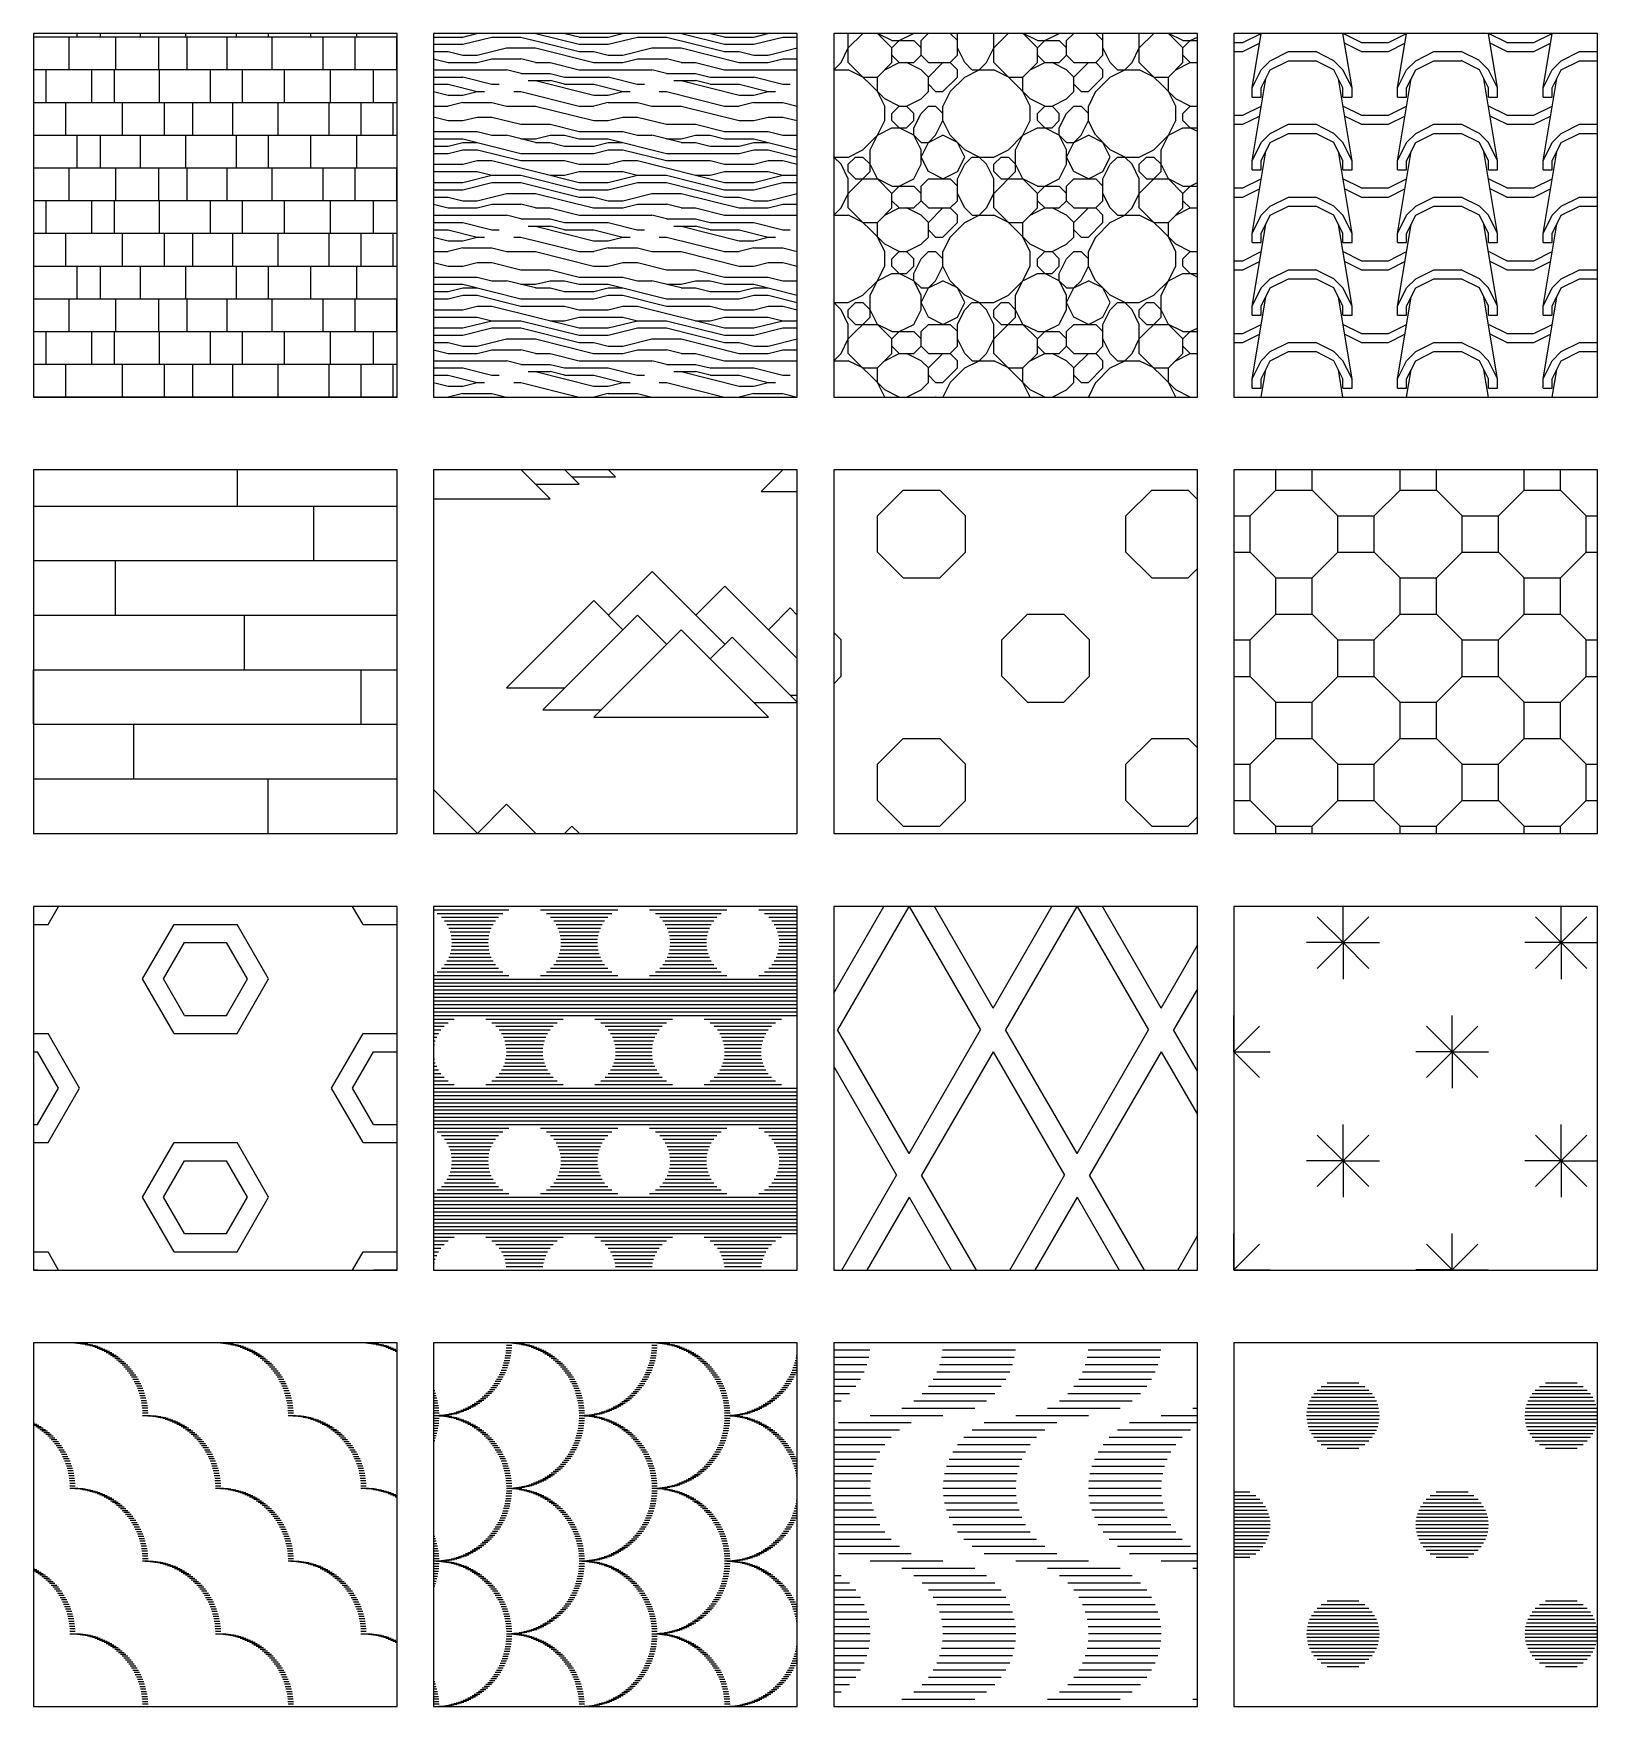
# Model space of a CAD drawing. Extents: x 0 to 176, y 0 to 59.
# Drawn here: x 154 to 175.5, y 0 to 23 of the extents above; entities that cross this region are included whole.
import ezdxf

# ---------------------------------------------------------------- set-up
doc = ezdxf.new("R2010")
doc.units = 0
doc.header["$MEASUREMENT"] = 0
doc.layers.get('0').update_dxf_attribs({"linetype": 'CONTINUOUS'})

msp = doc.modelspace()

# ---------------------------------------------------------------- hatches: boundary and pattern name
h = msp.add_hatch()
h.set_pattern_fill('LAM', color=256, scale=0.1, style=0, pattern_type=2)
h.set_pattern_definition([(0, (104.5, 36), (0, 0.45), []), (90, (104.5, 36), (-4.5, 3e-16), [0.45, -1.35]), (90, (104.94, 36), (-4.5, 3e-16), [0.45, -1.35]), (90, (105.72, 36), (-4.5, 3e-16), [0.45, -1.35]), (90, (106.3, 36), (-4.5, 3e-16), [0.45, -1.35]), (90, (106.69, 36), (-4.5, 3e-16), [0.45, -1.35]), (90, (107.24, 36), (-4.5, 3e-16), [0.45, -1.35]), (90, (107.86, 36), (-4.5, 3e-16), [0.45, -1.35]), (90, (108.56, 36), (-4.5, 3e-16), [0.45, -1.35]), (90, (105.3, 36.45), (-4.5, 3e-16), [0.45, -1.35]), (90, (105.61, 36.45), (-4.5, 3e-16), [0.45, -1.35]), (90, (106.23, 36.45), (-4.5, 3e-16), [0.45, -1.35]), (90, (106.93, 36.45), (-4.5, 3e-16), [0.45, -1.35]), (90, (107.37, 36.45), (-4.5, 3e-16), [0.45, -1.35]), (90, (107.95, 36.45), (-4.5, 3e-16), [0.45, -1.35]), (90, (108.58, 36.45), (-4.5, 3e-16), [0.45, -1.35]), (90, (109.17, 36.45), (-4.5, 3e-16), [0.45, -1.35]), (90, (105.63, 36.9), (-4.5, 3e-16), [0.45, -1.35]), (90, (106.22, 36.9), (-4.5, 3e-16), [0.45, -1.35]), (90, (106.61, 36.9), (-4.5, 3e-16), [0.45, -1.35]), (90, (107.16, 36.9), (-4.5, 3e-16), [0.45, -1.35]), (90, (107.78, 36.9), (-4.5, 3e-16), [0.45, -1.35]), (90, (108.48, 36.9), (-4.5, 3e-16), [0.45, -1.35]), (90, (108.92, 36.9), (-4.5, 3e-16), [0.45, -1.35]), (90, (109.49, 36.9), (-4.5, 3e-16), [0.45, -1.35]), (90, (106.59, 37.35), (-4.5, 3e-16), [0.45, -1.35]), (90, (107.29, 37.35), (-4.5, 3e-16), [0.45, -1.35]), (90, (107.73, 37.35), (-4.5, 3e-16), [0.45, -1.35]), (90, (108.31, 37.35), (-4.5, 3e-16), [0.45, -1.35]), (90, (108.94, 37.35), (-4.5, 3e-16), [0.45, -1.35]), (90, (109.6, 37.35), (-4.5, 3e-16), [0.45, -1.35]), (90, (109.92, 37.35), (-4.5, 3e-16), [0.45, -1.35]), (90, (110.47, 37.35), (-4.5, 3e-16), [0.45, -1.35])])
h.paths.add_polyline_path([(159, 23), (154, 23), (154, 18), (159, 18)])
h = msp.add_hatch()
h.set_pattern_fill('MADEIRA', color=256, scale=2, style=0, pattern_type=2)
h.set_pattern_definition([(0, (104.5, 36), (0, 2), [0.4, -0.6, 0.2, -0.8]), (0, (105.9, 36.05), (0, 2), [0.4, -1.6]), (0, (105.7, 36.15), (0, 2), [0.2, -1.8]), (0, (104.6, 36.2), (0, 2), [0.1, -1.4, 0.1, -0.4]), (0, (105.3, 36.3), (0, 2), [0.4, -0.6, 0.1, -0.9]), (0, (104.8, 36.35), (0, 2), [0.3, -1.7]), (0, (105.3, 36.4), (0, 2), [0.6, -1.4]), (0, (104.7, 36.45), (0, 2), [0.4, -1.6]), (0, (105.5, 36.5), (0, 2), [1, -1]), (0, (104.9, 36.6), (0, 2), [0.2, -0.6, 0.4, -0.8]), (0, (106.3, 36.65), (0, 2), [0.4, -1.6]), (0, (105.9, 36.7), (0, 2), [0.2, -1.8]), (0, (105.5, 36.75), (0, 2), [0.2, -1.8]), (0, (104.5, 36.8), (0, 2), [0.4, -1.6]), (0, (105.5, 36.85), (0, 2), [0.4, -1.6]), (0, (105.5, 36.95), (0, 2), [0.4, -0.4, 0.4, -0.8]), (0, (105.1, 37.05), (0, 2), [0.2, -1, 0.4, -0.4]), (0, (105.5, 37.1), (0, 2), [0.6, -1.4]), (0, (105.5, 37.2), (0, 2), [0.4, -1.6]), (0, (104.7, 37.25), (0, 2), [0.6, -0.8, 0.2, -0.4]), (0, (104.7, 37.35), (0, 2), [1, -1]), (0, (105.9, 37.4), (0, 2), [0.2, -1.8]), (0, (105.3, 37.45), (0, 2), [0.4, -1.6]), (0, (104.9, 37.5), (0, 2), [0.2, -0.8, 0.2, -0.8]), (0, (104.7, 37.55), (0, 2), [0.2, -0.6, 0.4, -0.8]), (0, (105.1, 37.6), (0, 2), [0.2, -1, 0.2, -0.6]), (0, (105.5, 37.65), (0, 2), [0.6, -1.4]), (0, (104.7, 37.75), (0, 2), [0.4, -1.6]), (0, (105.7, 37.8), (0, 2), [0.2, -1.8]), (0, (106.1, 37.85), (0, 2), [0.2, -1.8]), (14.0362, (105.9, 36.15), (2, -7e-11), [0.206, -8.04021]), (14.0362, (106.1, 36.6), (2, -7e-11), [0.206, -8.04021]), (14.0362, (105.9, 37.8), (2, -7e-11), [0.206, -8.04021]), (14.0362, (105.3, 37.05), (2, -7e-11), [0.206, -8.04021]), (14.0362, (105.7, 37.35), (2, -7e-11), [0.206, -8.04021]), (14.0362, (105.9, 37.2), (2, -7e-11), [0.206, -8.04021]), (14.0362, (104.9, 37.55), (2, -7e-11), [0.206, -8.04021]), (14.0362, (105.7, 37.45), (2, -7e-11), [0.206, -8.04021]), (14.0362, (106.1, 36.7), (2, -7e-11), [0.412, -7.83421]), (14.0362, (105.9, 36.85), (2, -7e-11), [0.412, -7.83421]), (14.0362, (105.9, 36.95), (2, -7e-11), [0.412, -7.83421]), (165.9638, (105.3, 36.3), (-2, -7e-11), [0.206, -0.412, 0.206, -7.42221]), (165.9638, (104.9, 36.6), (-2, -7e-11), [0.206, -8.04021]), (165.9638, (104.9, 37.5), (-2, -7e-11), [0.412, -7.83421]), (194.0362, (105.9, 36.05), (-2, 7e-11), [0.206, -8.04021]), (345.9638, (106.3, 36.05), (2, 7e-11), [0.206, -8.04021]), (345.9638, (105.7, 36.75), (2, 7e-11), [0.206, -8.04021]), (345.9638, (106.1, 37.1), (2, 7e-11), [0.206, -8.04021]), (345.9638, (105.3, 37.25), (2, 7e-11), [0.206, -8.04021]), (345.9638, (105.1, 37.5), (2, 7e-11), [0.206, -8.04021]), (345.9638, (105.3, 37.6), (2, 7e-11), [0.206, -8.04021]), (345.9638, (105.3, 37.25), (2, 7e-11), [0.206, -8.04021]), (345.9638, (105.9, 37.55), (2, 7e-11), [0.824, -7.42221]), (345.9638, (104.7, 36.2), (2, 7e-11), [0.824, -7.42221]), (345.9638, (104.9, 36.35), (2, 7e-11), [0.824, -7.42221]), (345.9638, (105.1, 36.45), (2, 7e-11), [0.206, -0.412, 0.412, -7.21621]), (345.9638, (105.1, 36.6), (2, 7e-11), [0.412, -0.412, 0.412, -7.01021]), (345.9638, (104.9, 36.8), (2, 7e-11), [0.824, -7.42221]), (345.9638, (104.7, 36.95), (2, 7e-11), [0.824, -7.42221]), (345.9638, (104.7, 37.05), (2, 7e-11), [0.824, -7.42221]), (345.9638, (106.1, 37.65), (2, 7e-11), [0.206, -8.04021]), (345.9638, (106.3, 37.85), (2, 4e-07), [0.412, -7.83421]), (345.9638, (105.1, 37.75), (2, 4e-07), [0.412, -7.83421]), (345.9638, (104.9, 36), (2, 3e-08), [0.824, -7.42221]), (345.9638, (106.1, 37.4), (2, 3e-08), [0.618, -7.62821]), (345.9638, (106.3, 37.25), (2, 3e-08), [1.236, -7.01021])])
h.paths.add_polyline_path([(164.5, 23), (159.5, 23), (159.5, 18), (164.5, 18)])
h = msp.add_hatch()
h.set_pattern_fill('PDCIRC', color=256, scale=2, style=0, pattern_type=2)
h.set_pattern_definition([(0, (105.9, 36), (0, 2), [0.1, -0.3, 0.1, -1.5]), (0, (106.4, 36.2), (0, 2), [0.1, -1.9]), (0, (105.4, 36.4), (0, 2), [0.2, -1.8]), (0, (104.9, 36.5), (0, 2), [0.3, -1.7]), (0, (105.9, 36.6), (0, 2), [0.2, -0.2, 0.3, -1.3]), (0, (105.8, 36.9), (0, 2), [0.3, -1.7]), (0, (105.3, 37), (0, 2), [0.3, -0.7, 0.3, -0.7]), (0, (104.9, 37.3), (0, 2), [0.3, -0.1, 0.1, -1.5]), (0, (106.2, 37.5), (0, 2), [0.1, -1.9]), (0, (105.8, 37.7), (0, 2), [0.2, -1.8]), (90, (104.5, 37.8), (-2, 1e-16), [0.2, -1.8]), (90, (104.7, 36.4), (-2, 1e-16), [0.1, -0.2, 0.3, -1.4]), (90, (105.2, 36.6), (-2, 1e-16), [0.4, -0.1, 0.1, -1.4]), (90, (105.5, 37.1), (-2, 1e-16), [0.3, -1.7]), (90, (105.6, 36.2), (-2, 1e-16), [0.2, -1.8]), (90, (105.7, 37.8), (-2, 1e-16), [0.2, -1.8]), (90, (105.8, 36.6), (-2, 1e-16), [0.2, -1, 0.1, -0.7]), (90, (106.1, 37.6), (-2, 1e-16), [0.1, -0.1, 0.1, -1.7]), (90, (106.2, 36.7), (-2, 1e-16), [0.2, -0.3, 0.2, -1.3]), (90, (106.3, 36.2), (-2, 1e-16), [0.2, -1.8]), (45, (104.6, 36.2), (2e-16, 2), [0.282842, -0.565685, 0.424264, -1.555636]), (45, (104.5, 36.2), (2e-16, 2), [0.28284, -2.545584]), (45, (105.6, 36.4), (2e-16, 2), [0.28284, -2.545584]), (45, (105.4, 37.4), (2e-16, 2), [0.28284, -2.545584]), (45, (106.3, 36.4), (2e-16, 2), [0.28284, -2.545584]), (45, (104.6, 36.6), (2e-16, 2), [0.14142, -2.687006]), (45, (104.8, 37.2), (2e-16, 2), [0.14142, -2.687006]), (45, (105, 36.5), (2e-16, 2), [0.14142, -2.687006]), (45, (105.2, 37.2), (2e-16, 2), [0.14142, -2.687006]), (45, (105.8, 36.8), (2e-16, 2), [0.14142, -2.687006]), (45, (105.8, 37.9), (2e-16, 2), [0.14142, -2.687006]), (45, (106, 37.7), (2e-16, 2), [0.14142, -2.687006]), (45, (106.1, 36.6), (2e-16, 2), [0.14142, -2.687006]), (45, (106.2, 36.1), (2e-16, 2), [0.14142, -2.687006]), (45, (106.2, 36.9), (2e-16, 2), [0.14142, -2.687006]), (45, (106.2, 37.9), (2e-16, 2), [0.14142, -2.687006]), (45, (106.3, 37.5), (2e-16, 2), [0.14142, -2.687006]), (135, (105.9, 37.7), (-2, 2e-16), [0.14142, -2.687006]), (135, (106.1, 37.9), (-2, 2e-16), [0.14142, -2.687006]), (135, (106.2, 37.5), (-2, 2e-16), [0.14142, -2.687006]), (135, (106.5, 37.9), (-2, 2e-16), [0.14142, -2.687006]), (135, (105.5, 37.2), (-2, 2e-16), [0.14142, -2.687006]), (135, (105.3, 37), (-2, 2e-16), [0.14142, -2.687006]), (135, (104.7, 36.5), (-2, 2e-16), [0.14142, -2.687006]), (135, (104.9, 36.5), (-2, 2e-16), [0.14142, -2.687006]), (135, (105.1, 37.2), (-2, 2e-16), [0.14142, -2.687006]), (135, (104.7, 36.9), (-2, 2e-16), [0.14142, -2.687006]), (135, (105.9, 36.6), (-2, 2e-16), [0.14142, -2.687006]), (135, (106.2, 36.8), (-2, 2e-16), [0.14142, -2.687006]), (135, (106.3, 36.4), (-2, 2e-16), [0.14142, -2.687006]), (135, (106.3, 36.6), (-2, 2e-16), [0.14142, -2.687006]), (135, (106.4, 36.2), (-2, 2e-16), [0.14142, -2.687006]), (135, (104.8, 37.4), (-2, 2e-16), [0.28284, -2.545584]), (135, (105.8, 36.8), (-2, 2e-16), [0.28284, -2.545584]), (135, (105.7, 36.1), (-2, 2e-16), [0.707107, -2.12132]), (26.565, (104.5, 37), (2, 8e-10), [0.2236, -4.248536]), (26.565, (104.8, 36.4), (2, 8e-10), [0.2236, -4.248536]), (26.565, (105.2, 37.3), (2, 8e-10), [0.2236, -4.248536]), (26.565, (106, 36), (2, 8e-10), [0.2236, -4.248536]), (26.565, (105.7, 36.5), (2, 8e-10), [0.2236, -4.248536]), (26.565, (105.9, 36.9), (2, 8e-10), [0.2236, -4.248536]), (26.565, (105.6, 37.6), (2, 8e-10), [0.2236, -4.248536]), (26.565, (106.3, 37.5), (2, 8e-10), [0.2236, -4.248536]), (63.435, (104.7, 37), (8e-10, 2), [0.2236, -4.248536]), (63.435, (104.7, 37.1), (8e-10, 2), [0.2236, -4.248536]), (63.435, (105.5, 37.4), (8e-10, 2), [0.4472, -4.024936]), (63.435, (106.2, 37.3), (8e-10, 2), [0.2236, -4.248536]), (63.435, (106.1, 37), (8e-10, 2), [0.2236, -4.248536]), (63.435, (105.1, 36.6), (8e-10, 2), [0.2236, -4.248536]), (63.435, (106.1, 37.7), (8e-10, 2), [0.2236, -4.248536]), (63.435, (106.4, 37.6), (8e-10, 2), [0.2236, -4.248536]), (116.565, (104.6, 37.6), (-8e-10, 2), [0.2236, -4.248536]), (116.565, (105.7, 36), (-8e-10, 2), [0.2236, -4.248536]), (116.565, (104.8, 37.3), (-8e-10, 2), [0.2236, -4.248536]), (116.565, (106.3, 37.1), (-8e-10, 2), [0.2236, -4.248536]), (116.565, (105.6, 37), (-8e-10, 2), [0.2236, -4.248536]), (116.565, (106.2, 37.4), (-8e-10, 2), [0.2236, -4.248536]), (116.565, (105.2, 37), (-8e-10, 2), [0.2236, -4.248536]), (116.565, (104.8, 36.6), (-8e-10, 2), [0.2236, -4.248536]), (153.435, (104.7, 37.5), (-2, 8e-10), [0.2236, -4.248536]), (153.435, (105.4, 36.4), (-2, 8e-10), [0.2236, -4.248536]), (153.435, (105, 37.3), (-2, 8e-10), [0.2236, -4.248536]), (153.435, (106.2, 36.5), (-2, 8e-10), [0.2236, -4.248536]), (153.435, (105.9, 36), (-2, 8e-10), [0.2236, -4.248536]), (153.435, (106.1, 37.6), (-2, 8e-10), [0.2236, -4.248536]), (153.435, (105.8, 36.9), (-2, 8e-10), [0.2236, -4.248536]), (153.435, (104.7, 37.5), (-2, 8e-10), [0.2236, -4.248536]), (153.435, (106.5, 37), (-2, 8e-10), [0.2236, -4.248536]), (243.435, (104.6, 36.2), (-8e-10, -2), [0.2236, -4.248536])])
h.paths.add_polyline_path([(170, 23), (165, 23), (165, 18), (170, 18)])
h = msp.add_hatch()
h.set_pattern_fill('SPANISH1', color=256, style=0, pattern_type=2)
h.set_pattern_definition([(0, (104.75, 36.125), (2, 1), [0.125, -1.125, 0.125, -0.625]), (0, (105.25, 36.625), (2, 1), [0.375, -1.625]), (0, (105.25, 36.75), (2, 1), [0.375, -0.625, 0.375, -0.625]), (0, (106.25, 36.875), (2, 1), [0.375, -1.625]), (90, (104.75, 36.125), (-2, 1), [0.125, -0.875]), (90, (104.875, 36.125), (-2, 1), [0.125, -0.875]), (90, (106, 36.125), (-2, 1), [0.125, -0.875]), (90, (106.125, 36.125), (-2, 1), [0.125, -0.875]), (45, (104.875, 36.5), (1e-16, 1), [0.176777, -2.65165]), (135, (106, 36.5), (1e-16, 1), [0.176777, -2.65165]), (26.565, (105, 36.5), (-5e-11, 1), [0.279508, -1.95656]), (26.565, (105, 36.625), (-5e-11, 1), [0.279508, -1.95656]), (26.565, (104.625, 36.75), (-5e-11, 1), [0.2541, -1.981968]), (26.565, (104.625, 36.875), (-5e-11, 1), [0.279508, -1.95656]), (63.43495, (104.75, 36.25), (5e-11, 1), [0.279508, -4.192627]), (63.43495, (104.875, 36.25), (5e-11, 1), [0.279508, -4.192627]), (116.56505, (106, 36.25), (-5e-11, 1), [0.279508, -4.192627]), (116.56505, (106.125, 36.25), (-5e-11, 1), [0.279508, -4.192627]), (153.435, (105.875, 36.5), (5e-11, 1), [0.279508, -1.95656]), (153.435, (105.875, 36.625), (5e-11, 1), [0.279508, -1.95656]), (153.435, (106.25, 36.75), (5e-11, 1), [0.2541, -1.981968]), (153.435, (106.25, 36.875), (5e-11, 1), [0.279508, -1.95656]), (80.53768, (104.75, 36.25), (-4e-13, 1), [1.140518, -11.025007]), (99.46232, (106.125, 36.25), (4e-13, 1), [1.140518, -11.025007])])
h.paths.add_polyline_path([(175.5, 23), (170.5, 23), (170.5, 18), (175.5, 18)])
h = msp.add_hatch()
h.set_pattern_fill('CS60', color=256, scale=0.005, style=0, pattern_type=2)
h.set_pattern_definition([(0, (104.5, 36), (0, 0.75), []), (90, (104.5, 36), (-4.5, 3e-16), [0.75, -6.75]), (90, (107.4, 36.75), (-4.5, 3e-16), [0.75, -6.75]), (90, (105.625, 37.5), (-4.5, 3e-16), [0.75, -6.75]), (90, (108.35, 38.25), (-4.5, 3e-16), [0.75, -6.75]), (90, (107.3, 39), (-4.5, 3e-16), [0.75, -6.75]), (90, (106.275, 39.75), (-4.5, 3e-16), [0.75, -6.75]), (90, (108.025, 40.5), (-4.5, 3e-16), [0.75, -6.75]), (90, (108.925, 41.25), (-4.5, 3e-16), [0.75, -6.75]), (90, (107.725, 42), (-4.5, 3e-16), [0.75, -6.75]), (90, (105.875, 42.75), (-4.5, 3e-16), [0.75, -6.75])])
h.paths.add_polyline_path([(159, 17), (154, 17), (154, 12), (159, 12)])
h = msp.add_hatch()
h.set_pattern_fill('CS61', color=256, scale=0.1, style=0, pattern_type=2)
h.set_pattern_definition([(0, (109.5, 47), (3, 3), [0.8, -3.6, 0.6, -1]), (0, (110, 46.7), (3, 3), [0.8, -5.2]), (0, (110.7, 46.6), (3, 3), [2.4, -3.6]), (0, (112.9, 46.8), (3, 3), [0.6, -5.4]), (0, (113.4, 46.9), (3, 3), [0.6, -5.4]), (45, (109.5, 47), (-3, 3), [1.69706, -2.54558]), (45, (110, 46.7), (-3, 3), [1.83848, -2.40416]), (45, (110.7, 46.6), (-3, 3), [1.69706, -2.54558]), (45, (110.9, 48), (-3, 3), [0.84853, -3.3941]), (45, (112.3, 47.4), (-3, 3), [0.42426, -3.81838]), (45, (112.1, 48), (-3, 3), [0.56569, -3.67696]), (45, (113.1, 47.8), (-3, 3), [0.42426, -3.81838]), (135, (114.5, 47), (-3, -3), [1.55563, -2.687]), (135, (114, 46.9), (-3, -3), [2.12132, -2.12132]), (135, (113.5, 46.8), (-3, -3), [1.2728, -2.96985]), (135, (112.5, 47.6), (-3, -3), [1.41421, -2.82843]), (135, (113.1, 46.6), (-3, -3), [1.69706, -2.54558]), (135, (111.7, 47.6), (-3, -3), [0.56569, -3.67696]), (135, (111.1, 47.8), (-3, -3), [0.56569, -3.67696])])
h.paths.add_polyline_path([(164.5, 17), (159.5, 17), (159.5, 12), (164.5, 12)])
h = msp.add_hatch()
h.set_pattern_fill('CS62', color=256, scale=0.05, style=0, pattern_type=2)
h.set_pattern_definition([(0, (104.5, 36), (-1.707107, 1.707107), [0.5, -2.91421]), (0, (104.5, 37.2071), (-1.707107, 1.707107), [0.5, -2.91421]), (45, (104.1464, 36.8536), (-0.853553, 0.853553), [0.5, -1.914214]), (90, (104.1464, 36.3536), (-1.707107, -1.707107), [0.5, -2.91421]), (90, (105.3536, 36.3536), (-1.707107, -1.707107), [0.5, -2.91421]), (135, (104.5, 36), (-0.853553, -0.853553), [0.5, -1.914214])])
h.paths.add_polyline_path([(170, 17), (165, 17), (165, 12), (170, 12)])
h = msp.add_hatch()
h.set_pattern_fill('CS63', color=256, scale=0.05, style=0, pattern_type=2)
h.set_pattern_definition([(0, (104.5, 36), (-0.853553, 0.853553), [0.5, -1.207107]), (0, (104.5, 37.2071), (-0.853553, 0.853553), [0.5, -1.207107]), (45, (104.1464, 36.8536), (-0.853553, 0.853553), [0.5, -0.707107]), (90, (104.14645, 36.35355), (-0.853553, -0.853553), [0.5, -1.207107]), (90, (105.35355, 36.35355), (-0.853553, -0.853553), [0.5, -1.207107]), (135, (104.5, 36), (-0.853553, -0.853553), [0.5, -0.707107])])
h.paths.add_polyline_path([(175.5, 17), (170.5, 17), (170.5, 12), (175.5, 12)])
h = msp.add_hatch()
h.set_pattern_fill('CS51', color=256, scale=0.05, style=0, pattern_type=2)
h.set_pattern_definition([(0, (106.567, 37.75), (0, 1.5), [0.866025, -1.73205]), (60, (107.433, 37.75), (-1.299038, 0.75), [0.866025, -1.73205]), (120, (107.866, 38.5), (-1.299038, -0.75), [0.866025, -1.73205]), (0, (106.7113, 38), (2.598, 1.5), [0.57735, -4.6188]), (60, (107.2887, 38), (-6e-09, 3), [0.57735, -4.6188]), (120, (107.5774, 38.5), (-2.598076, 1.5), [0.57735, -4.6188]), (0, (106.7113, 39), (2.598076, 1.5), [0.57735, -4.6188]), (60, (106.4226, 38.5), (-6e-09, 3), [0.57735, -4.6188]), (120, (106.7113, 38), (-2.598076, 1.5), [0.57735, -4.6188])])
h.paths.add_polyline_path([(159, 11), (154, 11), (154, 6), (159, 6)])
h = msp.add_hatch()
h.set_pattern_fill('CS52', color=256, scale=0.05, style=0, pattern_type=2)
h.set_pattern_definition([(0, (105, 36), (0.75, 1.5), [0.5, -1]), (0, (104.9975, 36.05), (0.75, 1.5), [0.5051, -0.9949]), (0, (104.9899, 36.1), (0.75, 1.5), [0.5203, -0.9797]), (0, (104.977, 36.15), (0.75, 1.5), [0.5461, -0.9539]), (0, (104.9583, 36.2), (0.75, 1.5), [0.5835, -0.9165]), (0, (104.933, 36.25), (0.75, 1.5), [0.634, -0.866]), (0, (104.9, 36.3), (0.75, 1.5), [0.7, -0.8]), (0, (104.857, 36.35), (0.75, 1.5), [0.7859, -0.7141]), (0, (104.8, 36.4), (0.75, 1.5), [0.9, -0.6]), (0, (104.7179, 36.45), (0.75, 1.5), [1.0642, -0.4358]), (0, (104.5, 36.5), (0, 1.5), []), (0, (104.5, 36.55), (0, 1.5), []), (0, (104.5, 36.6), (0, 1.5), []), (0, (104.5, 36.65), (0, 1.5), []), (0, (104.5, 36.7), (0, 1.5), []), (0, (104.5, 36.75), (0, 1.5), []), (0, (104.5, 36.8), (0, 1.5), []), (0, (104.5, 36.85), (0, 1.5), []), (0, (104.5, 36.9), (0, 1.5), []), (0, (104.5, 36.95), (0, 1.5), []), (0, (104.5, 37), (0, 1.5), []), (0, (104.9975, 35.95), (0.75, 1.5), [0.5051, -0.9949]), (0, (104.9899, 35.9), (0.75, 1.5), [0.5203, -0.9797]), (0, (104.977, 35.85), (0.75, 1.5), [0.5461, -0.9539]), (0, (104.9583, 35.8), (0.75, 1.5), [0.5835, -0.9165]), (0, (104.933, 35.75), (0.75, 1.5), [0.634, -0.866]), (0, (104.9, 35.7), (0.75, 1.5), [0.7, -0.8]), (0, (104.857, 35.65), (0.75, 1.5), [0.7859, -0.7141]), (0, (104.8, 35.6), (0.75, 1.5), [0.9, -0.6]), (0, (104.7179, 35.55), (0.75, 1.5), [1.0642, -0.4358])])
h.paths.add_polyline_path([(164.5, 11), (159.5, 11), (159.5, 6), (164.5, 6)])
h = msp.add_hatch()
h.set_pattern_fill('CS53', color=256, scale=0.1, style=0, pattern_type=2)
h.set_pattern_definition([(60, (122.1547, 43.6), (-8e-09, 4), [1.96299, -0.34641]), (120, (122.1547, 43.6), (-3.4641, 2), [1.96299, -0.34641]), (240, (122.1547, 47), (8e-09, -4), [1.96299, -0.34641]), (300, (122.1547, 47), (3.4641, -2), [1.96299, -0.34641])])
h.paths.add_polyline_path([(170, 11), (165, 11), (165, 6), (170, 6)])
h = msp.add_hatch()
h.set_pattern_fill('CS54', color=256, scale=0.05, style=0, pattern_type=2)
h.set_pattern_definition([(0, (104.5, 36), (1.5, 1.5), [0.5, -2.5]), (45, (104.5, 36), (-1.5, 1.5), [0.5, -1.62132]), (90, (104.5, 36), (-1.5, 1.5), [0.5, -2.5]), (180, (104.5, 36), (-1.5, -1.5), [0.5, -2.5]), (270, (104.5, 36), (1.5, -1.5), [0.5, -2.5]), (135, (104.5, 36), (-1.5, -1.5), [0.5, -1.62132]), (225, (104.5, 36), (1.5, -1.5), [0.5, -1.62132]), (315, (104.5, 36), (1.5, 1.5), [0.5, -1.62132])])
h.paths.add_polyline_path([(175.5, 11), (170.5, 11), (170.5, 6), (175.5, 6)])
h = msp.add_hatch()
h.set_pattern_fill('CS42', color=256, scale=0.1, style=0, pattern_type=2)
h.set_pattern_definition([(0, (104.5, 37), (1, 1), [0.075, -1.925]), (0, (104.5349, 36.9994), (1, 1), [0.075, -1.925]), (0, (104.5698, 36.9976), (1, 1), [0.075, -1.925]), (0, (104.6045, 36.9945), (1, 1), [0.075, -1.925]), (0, (104.6392, 36.9903), (1, 1), [0.075, -1.925]), (0, (104.6736, 36.9848), (1, 1), [0.075, -1.925]), (0, (104.7079, 36.9781), (1, 1), [0.075, -1.925]), (0, (104.7419, 36.9703), (1, 1), [0.075, -1.925]), (0, (104.7756, 36.9613), (1, 1), [0.075, -1.925]), (0, (104.809, 36.9511), (1, 1), [0.075, -1.925]), (0, (104.842, 36.9397), (1, 1), [0.075, -1.925]), (0, (104.8746, 36.9272), (1, 1), [0.075, -1.925]), (0, (104.9067, 36.9135), (1, 1), [0.075, -1.925]), (0, (104.9384, 36.8988), (1, 1), [0.075, -1.925]), (0, (104.9695, 36.8829), (1, 1), [0.075, -1.925]), (0, (105, 36.866), (1, 1), [0.075, -1.925]), (0, (105.0299, 36.848), (1, 1), [0.075, -1.925]), (0, (105.0592, 36.829), (1, 1), [0.075, -1.925]), (0, (105.0878, 36.809), (1, 1), [0.075, -1.925]), (0, (105.1157, 36.788), (1, 1), [0.075, -1.925]), (0, (105.1428, 36.766), (1, 1), [0.075, -1.925]), (0, (105.1691, 36.7431), (1, 1), [0.075, -1.925]), (0, (105.1947, 36.7193), (1, 1), [0.075, -1.925]), (0, (105.2193, 36.6947), (1, 1), [0.075, -1.925]), (0, (105.2431, 36.6691), (1, 1), [0.075, -1.925]), (0, (105.266, 36.6428), (1, 1), [0.075, -1.925]), (0, (105.288, 36.6157), (1, 1), [0.075, -1.925]), (0, (105.309, 36.5878), (1, 1), [0.075, -1.925]), (0, (105.329, 36.5592), (1, 1), [0.075, -1.925]), (0, (105.348, 36.5299), (1, 1), [0.075, -1.925]), (0, (105.366, 36.5), (1, 1), [0.075, -1.925]), (0, (105.3829, 36.4695), (1, 1), [0.075, -1.925]), (0, (105.3988, 36.4384), (1, 1), [0.075, -1.925]), (0, (105.4135, 36.4067), (1, 1), [0.075, -1.925]), (0, (105.4272, 36.3746), (1, 1), [0.075, -1.925]), (0, (105.4397, 36.342), (1, 1), [0.075, -1.925]), (0, (105.4511, 36.309), (1, 1), [0.075, -1.925]), (0, (105.4613, 36.2756), (1, 1), [0.075, -1.925]), (0, (105.4703, 36.2419), (1, 1), [0.075, -1.925]), (0, (105.4781, 36.2079), (1, 1), [0.075, -1.925]), (0, (105.4848, 36.1736), (1, 1), [0.075, -1.925]), (0, (105.4903, 36.1392), (1, 1), [0.075, -1.925]), (0, (105.4945, 36.1045), (1, 1), [0.075, -1.925]), (0, (105.4976, 36.0698), (1, 1), [0.075, -1.925]), (0, (105.4994, 36.0349), (1, 1), [0.075, -1.925]), (0, (105.5, 36), (1, 1), [0.075, -1.925])])
h.paths.add_polyline_path([(159, 5), (154, 5), (154, 0), (159, 0)])
h = msp.add_hatch()
h.set_pattern_fill('CS43', color=256, scale=0.1, style=0, pattern_type=2)
h.set_pattern_definition([(0, (104.5, 37), (1, 1), [0.075, -1.925]), (0, (104.5349, 36.9994), (1, 1), [0.075, -1.925]), (0, (104.5698, 36.9976), (1, 1), [0.075, -1.925]), (0, (104.6045, 36.9945), (1, 1), [0.075, -1.925]), (0, (104.6392, 36.9903), (1, 1), [0.075, -1.925]), (0, (104.6736, 36.9848), (1, 1), [0.075, -1.925]), (0, (104.7079, 36.9781), (1, 1), [0.075, -1.925]), (0, (104.7419, 36.9703), (1, 1), [0.075, -1.925]), (0, (104.7756, 36.9613), (1, 1), [0.075, -1.925]), (0, (104.809, 36.9511), (1, 1), [0.075, -1.925]), (0, (104.842, 36.9397), (1, 1), [0.075, -1.925]), (0, (104.8746, 36.9272), (1, 1), [0.075, -1.925]), (0, (104.9067, 36.9135), (1, 1), [0.075, -1.925]), (0, (104.9384, 36.8988), (1, 1), [0.075, -1.925]), (0, (104.9695, 36.8829), (1, 1), [0.075, -1.925]), (0, (105, 36.866), (1, 1), [0.075, -1.925]), (0, (105.0299, 36.848), (1, 1), [0.075, -1.925]), (0, (105.0592, 36.829), (1, 1), [0.075, -1.925]), (0, (105.0878, 36.809), (1, 1), [0.075, -1.925]), (0, (105.1157, 36.788), (1, 1), [0.075, -1.925]), (0, (105.1428, 36.766), (1, 1), [0.075, -1.925]), (0, (105.1691, 36.7431), (1, 1), [0.075, -1.925]), (0, (105.1947, 36.7193), (1, 1), [0.075, -1.925]), (0, (105.2193, 36.6947), (1, 1), [0.075, -1.925]), (0, (105.2431, 36.6691), (1, 1), [0.075, -1.925]), (0, (105.266, 36.6428), (1, 1), [0.075, -1.925]), (0, (105.288, 36.6157), (1, 1), [0.075, -1.925]), (0, (105.309, 36.5878), (1, 1), [0.075, -1.925]), (0, (105.329, 36.5592), (1, 1), [0.075, -1.925]), (0, (105.348, 36.5299), (1, 1), [0.075, -1.925]), (0, (105.366, 36.5), (1, 1), [0.075, -1.925]), (0, (105.3829, 36.4695), (1, 1), [0.075, -1.925]), (0, (105.3988, 36.4384), (1, 1), [0.075, -1.925]), (0, (105.4135, 36.4067), (1, 1), [0.075, -1.925]), (0, (105.4272, 36.3746), (1, 1), [0.075, -1.925]), (0, (105.4397, 36.342), (1, 1), [0.075, -1.925]), (0, (105.4511, 36.309), (1, 1), [0.075, -1.925]), (0, (105.4613, 36.2756), (1, 1), [0.075, -1.925]), (0, (105.4703, 36.2419), (1, 1), [0.075, -1.925]), (0, (105.4781, 36.2079), (1, 1), [0.075, -1.925]), (0, (105.4848, 36.1736), (1, 1), [0.075, -1.925]), (0, (105.4903, 36.1392), (1, 1), [0.075, -1.925]), (0, (105.4945, 36.1045), (1, 1), [0.075, -1.925]), (0, (105.4976, 36.0698), (1, 1), [0.075, -1.925]), (0, (105.4994, 36.0349), (1, 1), [0.075, -1.925]), (0, (105.5, 36), (1, 1), [0.075, -1.925]), (0, (104.5349, 35.0006), (1, 1), [0.075, -1.925]), (0, (104.5698, 35.0024), (1, 1), [0.075, -1.925]), (0, (104.6045, 35.0055), (1, 1), [0.075, -1.925]), (0, (104.6392, 35.0097), (1, 1), [0.075, -1.925]), (0, (104.6736, 35.0152), (1, 1), [0.075, -1.925]), (0, (104.7079, 35.0219), (1, 1), [0.075, -1.925]), (0, (104.7419, 35.0297), (1, 1), [0.075, -1.925]), (0, (104.7756, 35.0387), (1, 1), [0.075, -1.925]), (0, (104.809, 35.0489), (1, 1), [0.075, -1.925]), (0, (104.842, 35.0603), (1, 1), [0.075, -1.925]), (0, (104.8746, 35.0728), (1, 1), [0.075, -1.925]), (0, (104.9067, 35.0865), (1, 1), [0.075, -1.925]), (0, (104.9384, 35.1012), (1, 1), [0.075, -1.925]), (0, (104.9695, 35.1171), (1, 1), [0.075, -1.925]), (0, (105, 35.134), (1, 1), [0.075, -1.925]), (0, (105.0299, 35.152), (1, 1), [0.075, -1.925]), (0, (105.0592, 35.171), (1, 1), [0.075, -1.925]), (0, (105.0878, 35.191), (1, 1), [0.075, -1.925]), (0, (105.1157, 35.212), (1, 1), [0.075, -1.925]), (0, (105.1428, 35.234), (1, 1), [0.075, -1.925]), (0, (105.1691, 35.2569), (1, 1), [0.075, -1.925]), (0, (105.1947, 35.2807), (1, 1), [0.075, -1.925]), (0, (105.2193, 35.3053), (1, 1), [0.075, -1.925]), (0, (105.2431, 35.3309), (1, 1), [0.075, -1.925]), (0, (105.266, 35.3572), (1, 1), [0.075, -1.925]), (0, (105.288, 35.3843), (1, 1), [0.075, -1.925]), (0, (105.309, 35.4122), (1, 1), [0.075, -1.925]), (0, (105.329, 35.4408), (1, 1), [0.075, -1.925]), (0, (105.348, 35.4701), (1, 1), [0.075, -1.925]), (0, (105.366, 35.5), (1, 1), [0.075, -1.925]), (0, (105.3829, 35.5305), (1, 1), [0.075, -1.925]), (0, (105.3988, 35.5616), (1, 1), [0.075, -1.925]), (0, (105.4135, 35.5933), (1, 1), [0.075, -1.925]), (0, (105.4272, 35.6254), (1, 1), [0.075, -1.925]), (0, (105.4397, 35.658), (1, 1), [0.075, -1.925]), (0, (105.4511, 35.691), (1, 1), [0.075, -1.925]), (0, (105.4613, 35.7244), (1, 1), [0.075, -1.925]), (0, (105.4703, 35.7581), (1, 1), [0.075, -1.925]), (0, (105.4781, 35.7921), (1, 1), [0.075, -1.925]), (0, (105.4848, 35.8264), (1, 1), [0.075, -1.925]), (0, (105.4903, 35.8608), (1, 1), [0.075, -1.925]), (0, (105.4945, 35.8955), (1, 1), [0.075, -1.925]), (0, (105.4976, 35.9302), (1, 1), [0.075, -1.925]), (0, (105.4994, 35.9651), (1, 1), [0.075, -1.925]), (0, (104.5, 35), (1, 1), [0.075, -1.925])])
h.paths.add_polyline_path([(164.5, 5), (159.5, 5), (159.5, 0), (164.5, 0)])
h = msp.add_hatch()
h.set_pattern_fill('CS44', color=256, scale=0.1, style=0, pattern_type=2)
h.set_pattern_definition([(0, (109.5, 40), (0, 2), [1, -1]), (0, (109.936, 40.1), (0, 4), [1, -1]), (0, (110.1, 40.2), (0, 4), [1, -1]), (0, (110.214, 40.3), (0, 4), [1, -1]), (0, (110.3, 40.4), (0, 4), [1, -1]), (0, (110.366, 40.5), (0, 4), [1, -1]), (0, (110.417, 40.6), (0, 4), [1, -1]), (0, (110.454, 40.7), (0, 4), [1, -1]), (0, (110.48, 40.8), (0, 4), [1, -1]), (0, (110.495, 40.9), (0, 4), [1, -1]), (0, (110.5, 41), (0, 4), [1, -1]), (0, (110.495, 41.1), (0, 4), [1, -1]), (0, (110.48, 41.2), (0, 4), [1, -1]), (0, (110.454, 41.3), (0, 4), [1, -1]), (0, (110.417, 41.4), (0, 4), [1, -1]), (0, (110.366, 41.5), (0, 4), [1, -1]), (0, (110.3, 41.6), (0, 4), [1, -1]), (0, (110.214, 41.7), (0, 4), [1, -1]), (0, (110.1, 41.8), (0, 4), [1, -1]), (0, (109.936, 41.9), (0, 4), [1, -1]), (0, (109.064, 42.1), (0, 4), [1, -1]), (0, (108.9, 42.2), (0, 4), [1, -1]), (0, (108.786, 42.3), (0, 4), [1, -1]), (0, (108.7, 42.4), (0, 4), [1, -1]), (0, (108.634, 42.5), (0, 4), [1, -1]), (0, (108.583, 42.6), (0, 4), [1, -1]), (0, (108.546, 42.7), (0, 4), [1, -1]), (0, (108.52, 42.8), (0, 4), [1, -1]), (0, (108.505, 42.9), (0, 4), [1, -1]), (0, (108.5, 43), (0, 4), [1, -1]), (0, (108.505, 43.1), (0, 4), [1, -1]), (0, (108.52, 43.2), (0, 4), [1, -1]), (0, (108.546, 43.3), (0, 4), [1, -1]), (0, (108.583, 43.4), (0, 4), [1, -1]), (0, (108.634, 43.5), (0, 4), [1, -1]), (0, (108.7, 43.6), (0, 4), [1, -1]), (0, (108.786, 43.7), (0, 4), [1, -1]), (0, (108.9, 43.8), (0, 4), [1, -1]), (0, (109.064, 43.9), (0, 4), [1, -1])])
h.paths.add_polyline_path([(170, 5), (165, 5), (165, 0), (170, 0)])
h = msp.add_hatch()
h.set_pattern_fill('CS45', color=256, scale=0.05, style=0, pattern_type=2)
h.set_pattern_definition([(0, (107.282, 38.05), (1.5, 1.5), [0.436, -2.564]), (0, (107.2, 38.1), (1.5, 1.5), [0.6, -2.4]), (0, (107.143, 38.15), (1.5, 1.5), [0.714, -2.286]), (0, (107.1, 38.2), (1.5, 1.5), [0.8, -2.2]), (0, (107.067, 38.25), (1.5, 1.5), [0.866, -2.134]), (0, (107.0415, 38.3), (1.5, 1.5), [0.9165, -2.0835]), (0, (107.023, 38.35), (1.5, 1.5), [0.954, -2.046]), (0, (107.01, 38.4), (1.5, 1.5), [0.98, -2.02]), (0, (107.0025, 38.45), (1.5, 1.5), [0.995, -2.005]), (0, (107, 38.5), (1.5, 1.5), [1, -2]), (0, (107.282, 38.95), (1.5, 1.5), [0.436, -2.564]), (0, (107.2, 38.9), (1.5, 1.5), [0.6, -2.4]), (0, (107.143, 38.85), (1.5, 1.5), [0.714, -2.286]), (0, (107.1, 38.8), (1.5, 1.5), [0.8, -2.2]), (0, (107.067, 38.75), (1.5, 1.5), [0.866, -2.134]), (0, (107.0415, 38.7), (1.5, 1.5), [0.9165, -2.0835]), (0, (107.023, 38.65), (1.5, 1.5), [0.954, -2.046]), (0, (107.01, 38.6), (1.5, 1.5), [0.98, -2.02]), (0, (107.0025, 38.55), (1.5, 1.5), [0.995, -2.005])])
h.paths.add_polyline_path([(175.5, 5), (170.5, 5), (170.5, 0), (175.5, 0)])

# ---------------------------------------------------------------- linework, layer by layer
for points in [[(154, 18), (159, 18), (159, 23), (154, 23)], [(159.5, 18), (164.5, 18), (164.5, 23), (159.5, 23)], [(165, 18), (170, 18), (170, 23), (165, 23)], [(170.5, 18), (175.5, 18), (175.5, 23), (170.5, 23)], [(154, 12), (159, 12), (159, 17), (154, 17)], [(159.5, 12), (164.5, 12), (164.5, 17), (159.5, 17)], [(165, 12), (170, 12), (170, 17), (165, 17)], [(170.5, 12), (175.5, 12), (175.5, 17), (170.5, 17)], [(154, 6), (159, 6), (159, 11), (154, 11)], [(159.5, 6), (164.5, 6), (164.5, 11), (159.5, 11)], [(165, 6), (170, 6), (170, 11), (165, 11)], [(170.5, 6), (175.5, 6), (175.5, 11), (170.5, 11)], [(154, 0), (159, 0), (159, 5), (154, 5)], [(159.5, 0), (164.5, 0), (164.5, 5), (159.5, 5)], [(165, 0), (170, 0), (170, 5), (165, 5)], [(170.5, 0), (175.5, 0), (175.5, 5), (170.5, 5)]]:
    msp.add_lwpolyline(points, close=True)

doc.saveas('drawing.dxf')
